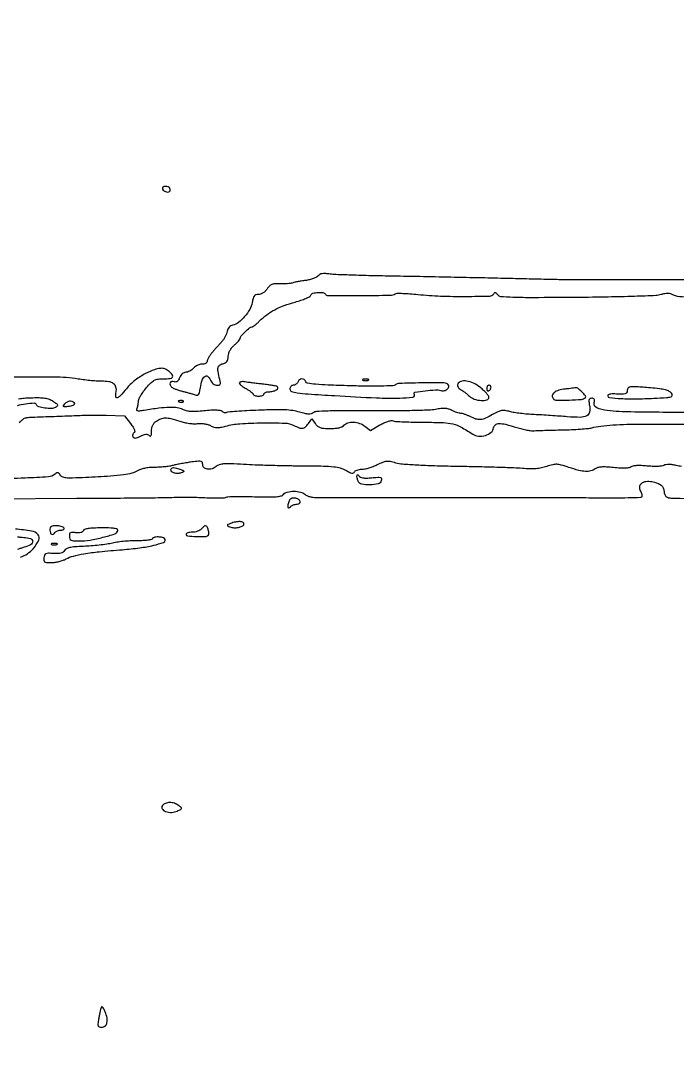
# Model space of a CAD drawing. Extents: x 0 to 5034, y 0 to 2560.
# Drawn here: x 2610.5 to 2914.1, y 0 to 478.7 of the extents above; entities that cross this region are included whole.
import ezdxf

# ---------------------------------------------------------------- set-up
doc = ezdxf.new("R2010")
doc.units = 0

msp = doc.modelspace()

# ---------------------------------------------------------------- linework, layer by layer
for points in [[(2965.823138, 296.950338, 0.000003), (2953.304453, 297.056861, 0.000012), (2939.081054, 297.177473, 0.000008), (2922.483243, 297.317563, -0.001583), (2892.696228, 297.662845, -0.021187), (2881.776398, 298.287323, -0.078409), (2876.878451, 299.569279, -0.369024), (2875.706828, 301.986912, 0.047319), (2875.857578, 302.913909, 0.146081), (2875.718389, 303.526368, 0.183498), (2875.294757, 303.879053, 0.083016), (2874.571318, 304, 0.109628), (2873.780503, 303.8245, 0.210503), (2873.360722, 303.344993, 0.10435), (2873.271483, 302.420078, 0.018423), (2873.531109, 300.685869, -0.090495), (2873.546382, 297.599234, -0.234792), (2872.259805, 295.859556, -0.120748), (2869.293482, 295.157324, -0.019074), (2863.26493, 295.434949, 0.003045), (2859.748335, 295.710051, 0.001838), (2855.577823, 295.995356, 0.001841), (2851.432363, 296.248314, 0.003228), (2848, 296.42285, -0.010241), (2844.851584, 296.627254, -0.009153), (2841.593688, 296.96605, -0.009222), (2838.678156, 297.378014, -0.02803), (2836.723193, 297.804642, 0.031128), (2834.50839, 298.273631, 0.079046), (2832.86925, 298.255057, 0.068512), (2831.181711, 297.7221, 0.019176), (2828.723193, 296.43884, -0.023398), (2825.424031, 294.752064, -0.083912), (2823.144071, 294.149434, -0.10076), (2821.02217, 294.383504, -0.04253), (2818.364307, 295.493839, 0.018799), (2817.157625, 296.066547, 0.018309), (2815.900765, 296.552483, 0.018561), (2814.766795, 296.897297, 0.062547), (2814, 297, -0.059777), (2813.245071, 297.096875, -0.019322), (2812.161871, 297.415021, -0.018957), (2810.973982, 297.865168, -0.020194), (2809.848922, 298.395536, 0.05098), (2808.314892, 299.006519, 0.054423), (2806.722432, 299.277282, 0.043583), (2804.832434, 299.225421, 0.018993), (2802.348922, 298.843659, -0.03833), (2799.238621, 298.487902, -0.003593), (2791.535486, 298.256136, -0.004593), (2782.333493, 298.130003, -0.003596), (2772.34635, 298.156691, 0.002558), (2760.489488, 298.212995, 0.00852), (2752.702409, 298.077442, 0.006948), (2747.231624, 297.812778, 0.158941), (2745.791164, 297.241645, -0.111849), (2744.846765, 296.761979, -0.074806), (2743.635645, 296.643096, -0.046506), (2741.953515, 296.887752, -0.013835), (2739.444815, 297.568689, 0.036852), (2736.298363, 298.269135, 0.024622), (2732.623677, 298.623508, 0.01696), (2727.736837, 298.68698, 0.00555), (2720.536078, 298.456258, 0.003183), (2715.124415, 298.18818, 0.00485), (2710.43028, 297.879976, 0.001889), (2706.413549, 297.561827, 0.118235), (2705.742273, 297.340716, -0.13572), (2705.332098, 297.221087, -0.06603), (2704.785909, 297.285771, -0.058133), (2704.195668, 297.511913, -0.052725), (2703.651932, 297.873907, 0.138043), (2702.715299, 298.290355, 0.027616), (2700.876133, 298.454108, 0.023566), (2698.399487, 298.420576, 0.011446), (2695.244754, 298.15637, -0.011614), (2691.629526, 297.854816, -0.03148), (2689.058086, 297.86239, -0.044007), (2687.08229, 298.16877, -0.06028), (2685.401012, 298.805857, 0.090853), (2682.920651, 299.576976, 0.035912), (2679.339069, 299.750516, 0.025525), (2674.432013, 299.384671, 0.009533), (2667.594041, 298.389498, -0.009795), (2665.359763, 298.065527, -0.110694), (2664.474915, 298.150809, -0.330113), (2664.172107, 298.578098, -0.086523), (2664.344041, 299.454174, 0.027446), (2664.595466, 300.23496, 0.01716), (2664.807312, 301.172039, 0.017212), (2664.952912, 302.112509, 0.029803), (2665, 302.901789, -0.114644), (2665.215183, 303.827934, -0.021799), (2666.051015, 305.357277, -0.022232), (2667.208183, 307.092198, -0.018818), (2668.577923, 308.820001, -0.018568), (2670.745198, 311.169495, -0.076927), (2672.294908, 312.31141, -0.089876), (2673.993339, 312.84092, -0.030746), (2676.577923, 313, 0.020337), (2679.648708, 313.124953, 0.210523), (2680.736264, 313.713905, 0.345184), (2680.731177, 314.679356, 0.041325), (2679.171259, 316.345012, 0.093444), (2677.22491, 317.536233, 0.113008), (2675.108452, 317.829759, 0.0717), (2672.366173, 317.186495, 0.019267), (2668.256973, 315.390287, 0.031482), (2665.920825, 314.072597, 0.022262), (2663.470484, 312.319495, 0.02231), (2661.194191, 310.362352, 0.032401), (2659.386511, 308.426806, -0.011902), (2656.560461, 305.140734, -0.132646), (2655.121584, 304.212427, -0.499752), (2654.441733, 304.695406, -0.05596), (2654.631558, 306.907788, 0.114684), (2654.56231, 309.142695, 0.17197), (2653.470798, 310.738315, 0.121214), (2651.257453, 311.645495, 0.044657), (2647.864591, 311.844128, -0.025047), (2646.082605, 311.878535, -0.006883), (2643.285224, 312.111687, -0.006938), (2640.118183, 312.464021, -0.007192), (2637, 312.900429, 0.038492), (2625.98637, 313.744502, 0.000678), (2566.309198, 313.636344, 0.001097)], [(2988.816654, 358.630806, 0.000095), (2932.307297, 358.720513, 0.000036), (2875.602303, 358.795675, 0.001669), (2864, 358.771487, -0.006633), (2862.203482, 358.785577, -0.000193), (2854.596875, 358.949104, -0.000388), (2845.643472, 359.151998, -0.000268), (2835.5, 359.395178, 0.000642), (2823.630358, 359.670849, 0.000371), (2809.356181, 359.973418, 0.000371), (2795.035479, 360.255699, 0.000624), (2783.010405, 360.468795, -0.001914), (2772.6019, 360.680107, -0.002632), (2763.247848, 360.9551, -0.001681), (2755.390874, 361.253928, -0.031508), (2752.93177, 361.511527, 0.027051), (2751.201045, 361.708426, 0.060994), (2749.885754, 361.62592, 0.081063), (2748.877206, 361.262047, 0.092776), (2748.089596, 360.607957, -0.104822), (2747.30102, 359.984243, -0.028625), (2745.833277, 359.358365, -0.027627), (2744.047204, 358.824212, -0.025643), (2742.168231, 358.474361, 0.00672), (2740.271009, 358.194896, 0.007263), (2738.430668, 357.870993, 0.0069), (2736.861584, 357.548766, 0.034461), (2736, 357.296119, -0.059167), (2735.158539, 357.093817, -0.013872), (2733.712671, 356.963334, -0.014105), (2732.030139, 356.906019, -0.013442), (2730.319732, 356.942009, 0.023978), (2728.034634, 356.941949, 0.084241), (2726.602935, 356.627716, 0.104079), (2725.521062, 355.900905, 0.047985), (2724.454722, 354.571241, -0.050623), (2723.615061, 353.53545, -0.053817), (2722.600131, 352.713192, -0.058089), (2721.516265, 352.179792, -0.085528), (2720.472888, 352, 0.077035), (2719.278498, 351.814883, 0.151511), (2718.497371, 351.270952, 0.100684), (2717.967523, 350.204485, 0.023265), (2717.53962, 348.234509, -0.08827), (2716.414254, 345.087742, -0.049156), (2714.048674, 341.758499, -0.049647), (2711.172955, 339.049339, -0.117803), (2708.507705, 337.853204, 0.095732), (2707.676088, 337.522776, 0.072253), (2706.931012, 336.878019, 0.066921), (2706.352177, 335.993671, 0.061703), (2706.007705, 334.963385, -0.043642), (2705.679015, 333.848259, -0.025), (2705.101695, 332.56876, -0.02482), (2704.387255, 331.330966, -0.037495), (2703.636364, 330.339232, -0.000609), (2702.758081, 329.346361, -0.000303), (2701.642668, 328.090044, -0.0003), (2700.485273, 326.789607, -0.000442), (2699.466335, 325.648153, 0.023298), (2698.556239, 324.529702, 0.021536), (2697.728476, 323.302448, 0.022093), (2697.087348, 322.145841, 0.064343), (2696.788984, 321.284517, -0.091681), (2696.490981, 320.555004, -0.108361), (2695.964388, 320.029612, -0.100078), (2695.230252, 319.745809, -0.068286), (2694.333387, 319.716173, 0.084339), (2693.405268, 319.655805, 0.048044), (2692.338424, 319.291282, 0.046233), (2691.304373, 318.702431, 0.056353), (2690.469387, 317.966173, -0.046107), (2689.650483, 317.213796, -0.039202), (2688.66347, 316.577563, -0.04098), (2687.664832, 316.140797, -0.082783), (2686.820262, 316, 0.110667), (2686.017493, 315.820117, 0.070585), (2685.214847, 315.29217, 0.063577), (2684.513057, 314.493731, 0.057754), (2684.007262, 313.5191, -0.044513), (2683.518073, 312.512289, -0.086842), (2682.934981, 311.84005, -0.119509), (2682.294605, 311.534531, -0.14441), (2681.633163, 311.587274, 0.132045), (2680.439128, 311.711707, 0.231227), (2679.643866, 311.152087, 0.223135), (2679.580267, 310.160517, 0.126429), (2680.30038, 309.16567, 0.065487), (2681.046719, 308.695736, 0.016718), (2682.366656, 308.141223, 0.016745), (2683.929335, 307.604572, 0.016271), (2685.539369, 307.168028, -0.006431), (2687.182062, 306.757148, -0.006104), (2688.842622, 306.297277, -0.006072), (2690.301175, 305.85484, -0.02134), (2691.222747, 305.519134, 0.116593), (2692.120235, 305.374416, 0.224678), (2692.740326, 305.724764, 0.099083), (2693.185212, 306.729131, 0.015224), (2693.597536, 308.884591, -0.03584), (2694.408679, 312.345564, -0.146701), (2695.601373, 314.114666, -0.345951), (2696.900673, 314.140863, -0.124971), (2698.13559, 312.601758, 0.053098), (2698.745651, 311.569144, 0.059917), (2699.538445, 310.734034, 0.066768), (2700.416159, 310.18576, 0.106656), (2701.277092, 310, 0.061986), (2702.265443, 310.123001, 0.225251), (2702.740456, 310.515632, 0.146829), (2702.850759, 311.268994, 0.023341), (2702.561528, 312.75, -0.014394), (2701.792682, 316.343933, -0.092084), (2701.795805, 318.198156, -0.187911), (2702.470318, 319.281648, -0.1013), (2703.913721, 319.962182, 0.061062), (2705.068089, 320.397523, 0.11333), (2705.824483, 321.045434, 0.10345), (2706.264235, 322.002692, 0.04521), (2706.451973, 323.394204, -0.065704), (2706.687341, 324.72566, -0.048785), (2707.274693, 326.100745, -0.046057), (2708.161737, 327.416377, -0.043818), (2709.288252, 328.571521, 0.017149), (2710.326702, 329.528631, 0.022454), (2711.203424, 330.475518, 0.020837), (2711.849769, 331.307681, 0.155922), (2712, 331.77772, -0.184732), (2712.398207, 332.818736, -0.018167), (2714.294701, 334.786248, -0.01853), (2716.329207, 336.608387, -0.17509), (2717.413241, 337, 0.151307), (2717.859283, 337.138141, 0.014945), (2718.776681, 337.807813, 0.017785), (2719.840635, 338.69674, 0.013195), (2720.953324, 339.75, -0.036637), (2724.277217, 342.61342, -0.037232), (2727.966302, 344.944015, -0.033904), (2732.264985, 346.870033, -0.022277), (2737.433287, 348.519315, 0.015212), (2740.061136, 349.317181, 0.02106), (2742.359616, 350.201572, 0.018258), (2744.160005, 351.062255, 0.182471), (2744.705568, 351.675105, -0.235136), (2745.669757, 352.559938, -0.05178), (2747.947271, 352.96769, -0.051744), (2750.269974, 352.898669, -0.224701), (2751.395568, 352.168974, 0.259965), (2752.624101, 351.484117, 0.001308), (2767.19933, 351.523969, 0.002088), (2781.402128, 351.65928, 0.135793), (2783.744454, 352.342064, -0.13948), (2784.536598, 352.566765, -0.00706), (2787.24534, 352.526427, -0.010851), (2790.500957, 352.361184, -0.007611), (2794.157906, 352.039877, 0.015904), (2804.668357, 351.291819, 0.0118), (2816.310808, 351.109626, 0.004726), (2827.421904, 351.303025, 0.246925), (2829.233494, 352.318784, -0.071642), (2829.648074, 352.792762, -0.226527), (2830.044665, 352.899782, -0.167784), (2830.464431, 352.662533, -0.037951), (2830.966029, 352, 0.233715), (2832.412066, 351.134284, 0.011812), (2838.05699, 350.81422, 0.009064), (2847.548596, 350.672899, 0.00119), (2867.716029, 350.786224, 0.002372), (2882.208126, 350.970896, 0.004035), (2894.323062, 351.28057, 0.002246), (2904.236609, 351.658642, 0.066932), (2906.701031, 352.097615, -0.030908), (2908.334998, 352.511606, -0.057126), (2909.699394, 352.610314, -0.064014), (2910.942717, 352.397196, -0.050628), (2912.201031, 351.866993, 0.096444), (2914.065039, 351.274706, 0.010123), (2918.64321, 350.837906, 0.010111)], [(2597.999432, 257.5), (2636.249716, 257.698443, 0.000537), (2651.409884, 257.793371, 0.000694), (2665.320229, 257.914727, 0.000523), (2676.980574, 258.044838, 0.006201), (2681.5, 258.156066, -0.007895), (2684.754659, 258.225137, -0.004172), (2688.79375, 258.213364, -0.00415), (2692.927686, 258.132497, -0.0064), (2696.5, 257.98717, 0.008152), (2699.640178, 257.870443, 0.011323), (2702.455189, 257.875494, 0.007974), (2704.788009, 257.969762, 0.126175), (2705.53894, 258.208122, -0.131452), (2706.344464, 258.454636, -0.00408), (2709.831738, 258.550263, -0.00773), (2713.975898, 258.565997, -0.005246), (2718.693784, 258.461456, 0.004746), (2725.070742, 258.313775, 0.023466), (2728.660006, 258.433201, 0.041928), (2730.862108, 258.797598, 0.158886), (2732.027289, 259.532881, -0.164766), (2733.780846, 260.611556, -0.055939), (2736.795328, 260.953999, -0.055628), (2739.891738, 260.612674, -0.129373), (2741.948833, 259.546305, 0.079655), (2742.809345, 258.98671, 0.033981), (2744.103318, 258.514843, 0.032532), (2745.580269, 258.18968, 0.036757), (2747.027574, 258.076302, 0.001258), (2749.635415, 258.070616, 0.000018), (2765.1956, 258.076396, 0.00005), (2783.245458, 258.085554, 0.000033), (2804, 258.099522, -0.000315), (2825.935464, 258.1019, -0.000327), (2847.604298, 258.076417, -0.000315), (2866.357804, 258.030296, -0.001419), (2877.312503, 257.965361, 0.003094), (2884.954165, 257.945652, 0.004912), (2891.495915, 258.033526, 0.001349), (2897.170441, 258.180841, 0.191476), (2897.774648, 258.441315, 0.190927), (2897.940463, 258.824831, 0.05986), (2897.883924, 259.459817, 0.049985), (2897.642117, 260.219206, 0.03754), (2897.234388, 260.996293, -0.159038), (2896.747318, 262.962668, -0.198963), (2897.583665, 264.627983, -0.147024), (2899.641653, 265.548566, -0.084979), (2902.373712, 265.436811, -0.033981), (2904.947092, 264.701371, -0.082273), (2906.666941, 263.738277, -0.113969), (2907.649452, 262.496045, -0.111008), (2908, 260.936572, 0.056463), (2908.084738, 260.188587, 0.04987), (2908.335567, 259.444838, 0.052727), (2908.704811, 258.815053, 0.095685), (2909.142356, 258.412019, 0.133281), (2911.155545, 257.814384, 0.001027), (2928.316365, 257.445063, 0.003341)], [(2609.460356, 303.718421, -0.017109), (2612.170711, 304.054329, -0.013481), (2615.122601, 304.237973, -0.011573), (2619.022755, 304.284884, -0.035988), (2621.641177, 304.066892, -0.051447), (2623.635358, 303.541073, -0.054537), (2625.438718, 302.625984, -0.011565), (2627.086636, 301.494531, -0.142739), (2627.550004, 300.900477, -0.315644), (2627.42914, 300.390315, -0.054172), (2626.57165, 299.780159, -0.123644), (2624.670319, 299.265873, -0.03766), (2621.670157, 299.437544, -0.034458), (2618.828925, 300.017428, -0.24204), (2617.82278, 300.945705, 0.330306), (2616.701082, 301.683922, 0.023116), (2612.721876, 301.275808, 0.023097), (2608.805215, 300.503805, 0.34532)], [(2610.015762, 292.631145, -0.081072), (2610.635494, 293.492637, -0.059339), (2611.9954, 294.563091, -0.10315), (2613.342891, 295.043916, -0.025118), (2615.699821, 295.249363, -0.000689), (2626, 295.613557, 0.000648), (2630.897804, 295.786335, 0.000911), (2635.26875, 295.954174, 0.000532), (2638.954739, 296.106365, 0.012418), (2640, 296.176677, -0.022585), (2640.976345, 296.222441, -0.001809), (2643.55625, 296.217435, -0.002443), (2646.635104, 296.185278, -0.001872), (2650, 296.12109), (2658.5, 295.927112), (2661.265757, 292.282312, -0.017981), (2662.450977, 290.597903, -0.05517), (2663.078174, 289.353888, -0.102635), (2663.212399, 288.478794, -0.246006), (2662.887642, 287.930559, 0.095842), (2662.503244, 287.576259, 0.097136), (2662.280961, 287.105759, 0.09866), (2662.254753, 286.592377, 0.102329), (2662.428635, 286.11547, 0.158794), (2662.913983, 285.704785, 0.121556), (2663.606053, 285.603455, 0.071753), (2664.57284, 285.839841, 0.023552), (2665.907995, 286.452422, -0.024719), (2667.322065, 287.097219, -0.075992), (2668.344332, 287.333021, -0.113451), (2669.147685, 287.210844, -0.10249), (2669.851244, 286.748756, 0.107536), (2670.388143, 286.403749, 0.366488), (2670.75, 286.534065, 0.116132), (2670.954056, 287.214593, 0.015024), (2671, 288.743296, -0.046579), (2671.138184, 290.223412, -0.06397), (2671.550577, 291.493549, -0.067879), (2672.246164, 292.561609, -0.061821), (2673.222506, 293.443296, -0.064149), (2675.315014, 294.540377, -0.090258), (2677.385674, 294.905933, -0.061546), (2680.001538, 294.568663, -0.01624), (2684.058715, 293.386004, 0.024614), (2686.186542, 292.804211, 0.020382), (2688.499396, 292.390696, 0.02086), (2690.654235, 292.186569, 0.050763), (2692.246613, 292.264186, -0.044966), (2693.702879, 292.352066, -0.03053), (2695.358138, 292.201622, -0.030718), (2696.963736, 291.8542, -0.049422), (2698.266358, 291.344043, 0.042028), (2699.867347, 290.689629, 0.066975), (2701.322692, 290.439396, 0.05545), (2702.978761, 290.562605, 0.020408), (2705.266358, 291.088249, -0.049897), (2711.847617, 292.197365, -0.01394), (2722.294207, 292.608832, -0.010531), (2732.692082, 292.509293, -0.113022), (2736.744151, 291.449892, 0.028572), (2739.223554, 290.331687, 0.121627), (2740.824339, 290.131369, 0.153294), (2742.128985, 290.716799, 0.05442), (2743.517861, 292.25), (2745.149131, 294.5), (2746.696537, 292.25, 0.068422), (2747.739942, 291.105167, 0.094195), (2748.953667, 290.430637, 0.063332), (2750.678343, 290.093728, 0.016607), (2753.499527, 290, 0.019523), (2755.860609, 290.092227, 0.037192), (2757.737544, 290.38057, 0.047613), (2759.137268, 290.847434, 0.115758), (2760, 291.5, -0.153256), (2761.76317, 292.63993, -0.079947), (2764.389577, 292.930611, -0.072531), (2767.250548, 292.368114, -0.082077), (2769.700262, 291.021134), (2772.215983, 289.042267), (2776.620332, 291.623387, -0.022971), (2778.499709, 292.611763, -0.032431), (2780.260714, 293.301654, -0.036363), (2781.746306, 293.658674, -0.13317), (2782.700739, 293.561343, 0.076198), (2783.876355, 293.305474, 0.004145), (2787.671815, 293.100655, 0.006374), (2792.208954, 292.95145, 0.004605), (2797.269935, 292.896209, -0.008363), (2805.976158, 292.735738, -0.051879), (2810.39648, 292.118133, -0.066138), (2814.128836, 290.650835, -0.018349), (2819.525782, 287.39115, 0.127774), (2822.222654, 286.479833, 0.091452), (2825.401492, 286.83317, 0.099494), (2828.027809, 288.238851, 0.187054), (2829.187927, 290.307066, -0.195978), (2830.019255, 291.7311, -0.162024), (2831.691485, 292.311509, -0.066145), (2834.694242, 291.951641, -0.012593), (2840, 290.445688, 0.014633), (2842.28908, 289.806048, 0.014497), (2844.61875, 289.299199, 0.014506), (2846.679823, 288.974568, 0.053086), (2848, 288.946654, -0.011708), (2849.527925, 289.040765, -0.00146), (2852.85, 289.157689, -0.00172), (2856.796497, 289.271462, -0.001424), (2861, 289.36619, 0.006036), (2865.24738, 289.501109, 0.006789), (2869.32669, 289.735536, 0.006274), (2872.789069, 290.025425, 0.036103), (2874.601499, 290.333283, -0.029595), (2878.720496, 291.088157, -0.012153), (2884.375698, 291.642879, -0.011392), (2890.823889, 291.970013, -0.010304), (2897.5, 292.018733, 0.000915), (2900.782814, 291.98104, 0.000944), (2904.03125, 291.955817, 0.000911), (2906.845935, 291.944403, 0.004046), (2908.5, 291.954092, -0.002244), (2910.552767, 291.973515, -0.000114), (2917.223247, 292.005175, -0.000182), (2925.152316, 292.038106, -0.000132)], [(2916.056855, 272.471039, -0.041312), (2913.565314, 272.882965, 0.024515), (2911.809255, 273.234194, 0.034445), (2910.216678, 273.361107, 0.03986), (2908.874575, 273.268331, 0.085885), (2907.894281, 272.943421, -0.095213), (2906.856547, 272.620657, -0.01843), (2904.888581, 272.473113, -0.018995), (2902.54682, 272.473137, -0.016538), (2900.100383, 272.647297, 0.015069), (2897.522643, 272.838414, 0.024966), (2895.342075, 272.825218, 0.027592), (2893.650394, 272.636424, 0.131013), (2892.771416, 272.23665, -0.135225), (2891.84906, 271.826329, -0.027221), (2890.044129, 271.653752, -0.0238), (2887.650747, 271.66978, -0.01246), (2884.680108, 271.905569, 0.011557), (2881.385663, 272.173048, 0.031067), (2879.035705, 272.163144, 0.044535), (2877.341132, 271.897769, 0.101771), (2876.180108, 271.34094, -0.099619), (2874.184267, 270.373249, -0.076602), (2871.769197, 270.131011, -0.050943), (2868.575276, 270.629206, -0.017102), (2864.048179, 271.98377, 0.011639), (2860.461915, 273.099652, 0.058743), (2858.39508, 273.435385, 0.072798), (2856.514788, 273.243577, 0.023539), (2853.829725, 272.430411, -0.033537), (2851.423045, 271.753734, -0.031133), (2848.886887, 271.383923, -0.026812), (2845.996761, 271.300265, -0.015201), (2842.5, 271.49303, 0.011664), (2838.43124, 271.746203, 0.001975), (2830.653125, 272.017515, 0.002157), (2821.510365, 272.260796, 0.001918), (2812, 272.43631, -0.003763), (2801.842973, 272.661265, -0.006818), (2793.538034, 273.021153, -0.006746), (2787.098702, 273.475454, -0.046816), (2783.990581, 274.03298, 0.020555), (2781.298703, 274.663125, 0.072794), (2779.530789, 274.740104, 0.07241), (2777.810101, 274.307358, 0.0202), (2775.280419, 273.143059, -0.024651), (2773.455268, 272.322625, -0.02056), (2771.445171, 271.629524, -0.021051), (2769.550372, 271.148056, -0.05173), (2768.123171, 271, 0.039499), (2766.957876, 270.9078, 0.048256), (2765.900156, 270.632813, 0.055655), (2765.091403, 270.230116, 0.162748), (2764.707148, 269.75, -0.204528), (2764.283223, 269.300181, -0.152349), (2763.597493, 269.225027, -0.06901), (2762.525716, 269.59335, -0.016575), (2760.873814, 270.5, 0.064138), (2758.359229, 271.583987, 0.043449), (2755.292705, 272.180308, 0.021485), (2750.505958, 272.478696, 0.003325), (2741, 272.598875, -0.00301), (2733.883297, 272.684374, -0.002336), (2726.139066, 272.860255, -0.002362), (2718.916891, 273.092196, -0.005704), (2713.579798, 273.349832, 0.005165), (2707.598123, 273.645046, 0.028059), (2704.353473, 273.589491, 0.054645), (2702.319351, 273.214285, 0.111452), (2700.912263, 272.420599, -0.110298), (2699.010316, 271.34206, -0.110584), (2696.832097, 271.176474, -0.147466), (2695.207696, 271.935708, -0.235141), (2694.652289, 273.330883, 0.12332), (2694.498214, 274.271439, 0.237469), (2693.927001, 274.749373, 0.081187), (2692.657124, 274.836371, 0.008302), (2689.652289, 274.503823, 0.007581), (2687.423561, 274.185226, 0.005723), (2684.98536, 273.770217, 0.005788), (2682.703026, 273.327449, 0.013319), (2681, 272.929001, -0.026511), (2679.287747, 272.575744, -0.01143), (2676.975602, 272.279133, -0.011273), (2674.49458, 272.074779, -0.014646), (2672.214817, 272.005577, 0.023932), (2669.903389, 271.892433, 0.027175), (2667.710694, 271.558567, 0.029607), (2665.825593, 271.047721, 0.064139), (2664.477471, 270.393281, -0.082747), (2661.95095, 269.280362, -0.030428), (2658.110118, 268.545807, -0.016428), (2651.968566, 267.958884, -0.003024), (2640.604448, 267.317568, -0.00441), (2634.413584, 267.060472, -0.031826), (2631.431851, 267.152777, -0.075133), (2629.746774, 267.5733, -0.168068), (2628.773726, 268.439845, 0.043024), (2628.227698, 269.244515, 0.178632), (2627.731146, 269.538842, 0.177848), (2627.161014, 269.44069, 0.042581), (2626.35909, 268.883055, -0.156471), (2623.277089, 267.643839, -0.008203), (2612.513456, 267.046177, -0.010452), (2598.01499, 266.782843, -0.004271)], [(2610.403117, 230.473658, 0.061051), (2613.619341, 232.077002, 0.068837), (2616.209359, 234.357205, 0.062201), (2618.862877, 238.344181, 0.307194), (2618.523138, 240.881555, 0.171105), (2615.512819, 242.536592, 0.022123), (2608.106805, 243.42596, -0.005121)], [(2608.9698, 239.947293, 0.015066), (2610.510707, 239.734046, 0.017671), (2611.981785, 239.627873, -0.068161), (2614.978429, 239.104769, -0.31898), (2615.971884, 237.782387, -0.280018), (2615.086737, 236.233921, -0.060678), (2612.104874, 235.02824, 0.017323), (2610.521467, 234.542465, 0.021541), (2609.088831, 233.977894, 0.020446)]]:
    msp.add_lwpolyline(points, format="xyb")
for points in [[(2676, 401.106989, 0.218838), (2676.351599, 400.34213, 0.079209), (2677.394883, 399.701133, 0.079214), (2678.585694, 399.41633, 0.218914), (2679.375048, 399.708381, 0.112362), (2679.552986, 399.991182, 0.077846), (2679.621794, 400.36413, 0.072274), (2679.574254, 400.767811, 0.073142), (2679.413797, 401.13948, 0.166742), (2678.649023, 401.766543, 0.091719), (2677.443632, 401.977688, 0.10994), (2676.394307, 401.733635, 0.288442)], [(2711.622453, 311.198133, 0.312517), (2711.64491, 310.768535, 0.044253), (2712.279402, 310.082625, 0.037525), (2713.27922, 309.30529, 0.022964), (2714.561168, 308.536992, -0.017712), (2715.878403, 307.76623, -0.024951), (2716.989843, 306.981571, -0.023005), (2717.815115, 306.271328, -0.2064), (2718, 305.842529, 0.253276), (2718.175197, 305.518855, 0.06346), (2718.734375, 305.247493, 0.049332), (2719.542309, 305.061323, 0.031983), (2720.5, 305, 0.038131), (2721.457356, 305.073116, 0.057076), (2722.265625, 305.29375, 0.074992), (2722.817169, 305.617064, 0.226478), (2723, 306, -0.208855), (2723.167516, 306.383543, -0.081007), (2723.660937, 306.710748, -0.061885), (2724.38862, 306.93607, -0.042491), (2725.25, 307.015313, 0.054741), (2727.177783, 307.240293, 0.076071), (2728.791398, 307.879935, 0.164486), (2729.467089, 308.657373, 0.366917), (2729.242132, 309.350354, 0.08768), (2728.578097, 309.614549, 0.008041), (2726.827258, 309.94704, 0.010194), (2724.710271, 310.269591, 0.007815), (2722.385369, 310.538574, -0.003339), (2719.971642, 310.795961, -0.003442), (2717.585892, 311.083136, -0.003327), (2715.521774, 311.359992, -0.014651), (2714.311285, 311.56689, 0.037331), (2713.436777, 311.675851, 0.04644), (2712.618596, 311.640254, 0.053451), (2711.966771, 311.478602, 0.168397)], [(2738.638374, 311.5, -0.081035), (2738.303843, 310.926585, -0.065663), (2737.782009, 310.440625, -0.06652), (2737.159833, 310.112085, -0.088478), (2736.531385, 310, 0.116302), (2735.947258, 309.862267, 0.100502), (2735.449844, 309.473458, 0.093123), (2735.115951, 308.89205, 0.084094), (2735, 308.207515, 0.315693), (2735.739859, 307.152497, 0.050892), (2738.314377, 306.506249, 0.019453), (2743.414212, 305.967051, 0.00191), (2755.75, 305.193632, 0.003303), (2775.021087, 304.186971, 0.01682), (2785.757115, 304.058699, 0.029094), (2791.825242, 304.544336, 0.541876), (2792.505577, 305.990976, -0.53103), (2792.842181, 306.739193, -0.011558), (2797.523219, 307.439992, -0.017234), (2802.269211, 307.873197, -0.091225), (2804.848489, 307.548088, 0.145092), (2806.448851, 307.517422, 0.124399), (2807.918771, 308.352303, 0.187955), (2808.468852, 309.535594, 0.276974), (2807.956901, 310.526636, 0.139365), (2805.643283, 311.183491, 0.004308), (2795.65324, 311.094262, 0.003835), (2785.577801, 310.840146, 0.164274), (2783.600517, 310.099219, -0.165441), (2782.64832, 309.744879, -0.002907), (2777.08261, 309.619492, -0.006864), (2770.461755, 309.599744, -0.004213), (2762.661644, 309.749299, -0.00289), (2752.642639, 310.083827, -0.013468), (2746.875412, 310.46554, -0.015349), (2743.203986, 310.922099, -0.268693), (2742.304655, 311.648464, 0.142505), (2741.568212, 312.618192, 0.17131), (2740.479739, 312.953531, 0.163563), (2739.38377, 312.53508, 0.12957)], [(2768.75, 312.337719, 0.057986), (2769.320008, 312.181385, 0.037979), (2770, 312.12966, 0.037979), (2770.679992, 312.181385, 0.057986), (2771.25, 312.337719, 0.174857), (2771.459382, 312.525001, 0.447206), (2771.398438, 312.693942, 0.078554), (2770.89144, 312.810911, 0.017491), (2770, 312.842105, 0.017491), (2769.10856, 312.810911, 0.078554), (2768.601562, 312.693942, 0.447206), (2768.540618, 312.525001, 0.174857)], [(2812.644227, 310.515254, 0.124075), (2812.563121, 309.839886, 0.098028), (2812.797351, 309.139651, 0.082383), (2813.331009, 308.483257, 0.05816), (2814.112932, 307.93956, -0.026106), (2815.031962, 307.384164, -0.013662), (2816.117856, 306.603813, -0.013552), (2817.190457, 305.740795, -0.020191), (2818.075694, 304.924306, 0.117886), (2820.280202, 303.570556, 0.064871), (2823.407376, 302.980609, 0.077331), (2826.090549, 303.24293, 0.342242), (2827, 304.415971, 0.153601), (2826.769443, 305.14877, 0.025925), (2825.856166, 306.321934, 0.026249), (2824.597026, 307.631412, 0.020666), (2823.106096, 308.915971, 0.055235), (2819.912117, 310.916189, 0.074498), (2816.65961, 311.923789, 0.103137), (2814.055925, 311.783434, 0.240742)], [(2826, 308.440983, 0.066118), (2826.073267, 307.889346, 0.138808), (2826.29375, 307.521475, 0.191142), (2826.620352, 307.392057, 0.139169), (2827, 307.5, 0.06081), (2827.382515, 307.806203, 0.051032), (2827.70625, 308.2129, 0.053229), (2827.926698, 308.653442, 0.089642), (2828, 309.059017, 0.105429), (2827.923444, 309.418051, 0.099231), (2827.70625, 309.723586, 0.096318), (2827.381732, 309.928382, 0.092995), (2827, 310, 0.153634), (2826.618621, 309.879982, 0.097988), (2826.29375, 309.542039, 0.080552), (2826.074545, 309.037096, 0.062283)], [(2862.327884, 308.271601, 0.048918), (2859.30475, 307.695371, 0.09703), (2857.148385, 306.573949, 0.183301), (2856.332874, 305.198557, 0.244193), (2856.763876, 303.836124, 0.195184), (2858.44495, 303.125623, 0.0112), (2864.165782, 303.171648, 0.011689), (2869.861583, 303.478501, 0.178923), (2871.621939, 304.288606, 0.381319), (2871.668739, 305.111662, 0.028083), (2870.036455, 306.943148, 0.028589), (2868.166033, 308.61544, 0.243939), (2867.09699, 308.825293, -0.039885), (2866.689483, 308.740577, -0.002415), (2865.449807, 308.590579, -0.003597), (2863.969479, 308.429499, -0.002651)], [(2892.097518, 309.199173, 0.104442), (2891.67796, 308.953414, 0.070339), (2891.322396, 308.524653, 0.066399), (2891.082112, 307.985566, 0.071795), (2891, 307.416667, -0.151884), (2890.721355, 306.520536, -0.182552), (2890.000762, 306.020389, -0.066765), (2888.506479, 305.851905, -0.00841), (2885.25, 305.975301, 0.028735), (2884.004633, 305.971864, 0.046033), (2882.954688, 305.810802, 0.059218), (2882.223008, 305.533295, 0.279448), (2882, 305.165439, 0.384892), (2882.797589, 304.282811, 0.011623), (2888.151173, 303.864958, 0.017116), (2894.996389, 303.725153, 0.009631), (2903.304801, 304, 0.003324), (2909.228001, 304.349741, 0.051335), (2911.237777, 304.691021, 0.299947), (2911.785414, 305.318962, 0.194379), (2911.538951, 306.285836, 0.121764), (2910.460522, 307.184823, 0.050134), (2908.662551, 307.845993, 0.031733), (2905.931936, 308.367617, 0.009464), (2901.711072, 308.818342, 0.004997), (2898.368874, 309.077753, 0.006969), (2895.374226, 309.238212, 0.004462), (2892.865123, 309.315187, 0.086085)], [(2635.302821, 301.5, -0.26398), (2635.167089, 301.09247, -0.070254), (2634.577564, 300.695329, -0.052211), (2633.670236, 300.365953, -0.032647), (2632.556971, 300.164951, -0.009515), (2630.823718, 300.000971, -0.191645), (2630.327791, 300.156228, -0.386834), (2630.27158, 300.526925, -0.026256), (2630.96501, 301.45784, -0.100246), (2632.147854, 302.410937, -0.117716), (2633.541906, 302.758107, -0.151883), (2634.697995, 302.410919, -0.198266)], [(2683.8125, 302.316886, 0.051402), (2684.359369, 302.160852, 0.05415), (2684.916927, 302.123424, 0.060344), (2685.402231, 302.202593, 0.126455), (2685.729167, 302.395833, 0.296942), (2685.77538, 302.614691, 0.208169), (2685.592839, 302.799335, 0.077125), (2685.112848, 302.910055, 0.028489), (2684.416667, 302.921053, 0.018894), (2683.670344, 302.862007, 0.168741), (2683.37858, 302.720685, 0.470617), (2683.395823, 302.538436, 0.054073)], [(2684.5, 271.03705, -0.010356), (2685.701205, 270.513788, -0.249487), (2685.915919, 270.231501, -0.332057), (2685.772015, 269.95504, -0.015532), (2684.75, 269.500347, -0.086689), (2683.192273, 269.160835, -0.085569), (2681.604195, 269.366956, -0.105492), (2680.427274, 270.025277, -0.215911), (2680, 270.968615, -0.246919), (2680.341364, 271.617716, -0.147885), (2681.191898, 271.889085, -0.074315), (2682.598732, 271.700651, -0.027159)], [(2772.758538, 267.202777, -0.008154), (2775.67435, 267.43503, -0.089702), (2776.834713, 267.300117, -0.279905), (2777.282222, 266.800345, -0.110501), (2777.247959, 265.840196, -0.272682), (2775.783006, 264.383424, -0.056535), (2772.035579, 263.865915, -0.056171), (2768.239169, 264.200651, -0.256466), (2766.606989, 265.581787, -0.030785), (2766.097063, 267.202322, -0.090793), (2766.024737, 268.36333, -0.495619), (2766.368632, 268.565586, -0.155648), (2766.90926, 268.11258, 0.142876), (2767.603074, 267.50107, 0.071193), (2768.73302, 267.155925, 0.04618), (2770.388223, 267.053155, 0.016378)], [(2734.627278, 256.471085, 0.025335), (2734.040379, 254.674512, 0.119642), (2734.011397, 253.598778, 0.439448), (2734.442855, 253.345116, 0.122812), (2735.2, 253.8, -0.064546), (2735.796669, 254.259727, -0.039125), (2736.600729, 254.6475, -0.03861), (2737.474275, 254.911958, -0.05425), (2738.283333, 255, 0.160728), (2739.447666, 255.384207, 0.328918), (2739.714969, 256.255125, 0.181132), (2738.87521, 257.259995, 0.092566), (2737.29895, 257.802872, 0.072997), (2736.446129, 257.804016, 0.079678), (2735.656139, 257.556685, 0.085103), (2735.024349, 257.093874, 0.10093)], [(2624, 243, 0.086441), (2624.22017, 241.735988, 0.21455), (2624.858081, 241.074954, 0.248207), (2625.696237, 241.164196, 0.106542), (2626.5, 242, -0.113876), (2626.879804, 242.383658, -0.049743), (2627.523987, 242.70625, -0.045713), (2628.307139, 242.925948, -0.045566), (2629.118034, 243, 0.049451), (2629.840809, 243.071659, 0.1076), (2630.348987, 243.29375, 0.183858), (2630.564242, 243.621765, 0.195087), (2630.5, 244, 0.146547), (2630.065839, 244.385578, 0.040338), (2629.1996, 244.70625, 0.037109), (2628.112115, 244.926388, 0.031397), (2626.940983, 245, 0.031983), (2625.477941, 244.90632, 0.117871), (2624.617623, 244.579989, 0.164533), (2624.15741, 243.971387, 0.080498)], [(2694, 243.5, -0.089397), (2693.316571, 242.924645, -0.043142), (2692.275515, 242.440625, -0.040938), (2691.070579, 242.110857, -0.046361), (2689.877555, 242, 0.033004), (2688.775293, 241.927162, 0.050666), (2687.845282, 241.70625, 0.065557), (2687.203421, 241.383922, 0.248558), (2687, 241, 0.38702), (2687.636075, 240.301327, 0.01263), (2691.740762, 240.01984, 0.015278), (2695.835714, 239.968006, 0.194265), (2697.224571, 240.557905, 0.220165), (2697.544093, 241.427879, 0.04662), (2697.256057, 243.06073, 0.046713), (2696.683388, 244.576937, 0.286554), (2696.005813, 245, 0.128116), (2695.630905, 244.902334, 0.033118), (2695.102725, 244.559375, 0.031475), (2694.532477, 244.07413, 0.027533)], [(2707.5, 246.03705, 0.011745), (2706.344721, 245.529973, 0.23493), (2706.111787, 245.237291, 0.340595), (2706.247748, 244.952801, 0.019997), (2707.177274, 244.528254, 0.080991), (2709.057742, 244.094255, 0.06229), (2711.164092, 244.219155, 0.068239), (2712.932119, 244.804893, 0.201792), (2713.755005, 245.75, 0.375167), (2713.418981, 246.545457, 0.102207), (2711.984011, 246.9112, 0.062182), (2709.802009, 246.739902, 0.046926)], [(2671.521828, 239.035319, -0.200249), (2670.931276, 238.611975, -0.022266), (2669.265581, 238.305153, -0.023874), (2667.133518, 238.112972, -0.015852), (2664.677392, 238.087293, 0.017625), (2661.912271, 238.048579, 0.01119), (2658.698984, 237.818029, 0.011239), (2655.551023, 237.449681, 0.020365), (2653, 236.986308, -0.018606), (2650.335352, 236.492611, -0.008273), (2646.791893, 236.031346, -0.008175), (2643.020466, 235.666079, -0.010944), (2639.589423, 235.465781, 0.009144), (2635.586766, 235.246568, 0.035971), (2633.143514, 234.890015, 0.062706), (2631.613147, 234.345099, 0.149415), (2630.75053, 233.518706, -0.109786), (2630.075224, 232.762434, -0.091004), (2629.097292, 232.30002, -0.061368), (2627.689576, 232.105085, -0.021985), (2625.661108, 232.163813, 0.01544), (2623.296067, 232.263274, 0.104848), (2622.155491, 232.034702, 0.186012), (2621.528706, 231.421391, 0.071712), (2621.180449, 230.233864, 0.062368), (2621.159103, 229.014928, 0.228064), (2621.555695, 228.376014, 0.12722), (2622.496883, 228.070643, 0.015569), (2624.680449, 228.006161, 0.035518), (2626.361851, 228.128477, 0.023664), (2628.259257, 228.495243, 0.023855), (2630.075384, 229.029226, 0.04233), (2631.5, 229.662472, -0.061363), (2634.852777, 231.002819, -0.023715), (2639.757261, 232.049798, -0.015957), (2646.810448, 232.978972, -0.004909), (2657.5, 233.935608, 0.012956), (2665.594261, 234.791482, 0.025091), (2671.993303, 235.965362, 0.024903), (2676.562233, 237.286088, 0.387393), (2677.281089, 238.60063, 0.262674), (2676.521318, 239.412106, 0.057367), (2674.56965, 239.787334, 0.056653), (2672.543291, 239.710595, 0.219996)], [(2639.430248, 242.678824, -0.152321), (2639.016246, 242.154892, -0.087606), (2638.276656, 241.820178, -0.064457), (2637.243693, 241.694067, -0.034633), (2635.961632, 241.792323, 0.02428), (2634.362386, 241.948226, 0.142024), (2633.548907, 241.754722, 0.206896), (2633.130611, 241.20112, 0.05983), (2633, 240.113499, 0.090413), (2633.203881, 238.995218, 0.196162), (2633.787555, 238.366267, 0.09578), (2634.982394, 238.068372, 0.013341), (2637.544484, 238, 0.0402), (2642.554141, 238.40343, 0.022917), (2648.502884, 239.649865, 0.015762), (2653.971253, 241.245369, 0.225978), (2655.401842, 242.604801, 0.329895), (2655.212652, 243.286013, 0.120026), (2654.243433, 243.723131, 0.039874), (2652.121265, 243.946933, 0.006341), (2647.93723, 244, 0.009134), (2644.172444, 243.931218, 0.029393), (2641.67911, 243.69287, 0.043486), (2640.074175, 243.298427, 0.222695)], [(2624.75, 236.337719, 0.057986), (2625.320008, 236.181385, 0.037979), (2626, 236.12966, 0.037979), (2626.679992, 236.181385, 0.057986), (2627.25, 236.337719, 0.174857), (2627.459382, 236.525001, 0.447206), (2627.398438, 236.693942, 0.078554), (2626.89144, 236.810911, 0.017491), (2626, 236.842105, 0.017491), (2625.10856, 236.810911, 0.078554), (2624.601562, 236.693942, 0.447206), (2624.540618, 236.525001, 0.174857)], [(2676.013754, 115.516573, 0.330576), (2675.93459, 114.057153, 0.162037), (2677.481496, 112.843721, 0.093689), (2680.270365, 112.402073, 0.099767), (2682.961664, 113.028395, 0.01126), (2684.548939, 113.795223, 0.221707), (2684.873582, 114.211903, 0.281073), (2684.721595, 114.666748, 0.017234), (2683.54888, 115.587917, 0.077912), (2681.574335, 116.605523, 0.082642), (2679.423407, 116.942588, 0.0913), (2677.459773, 116.561757, 0.126776)], [(2647.652658, 22, 0.021849), (2647.421038, 21.182704, 0.005568), (2647.118698, 19.839063, 0.005664), (2646.807667, 18.295703, 0.005712), (2646.5326, 16.75, 0.014149), (2646.240171, 14.61928, 0.114182), (2646.356917, 13.645209, 0.232078), (2646.857196, 13.161994, 0.07815), (2647.887299, 13, 0.171146), (2649.487331, 13.564205, 0.165711), (2650.4056, 15.01483, 0.107986), (2650.452794, 17.286944, 0.051611), (2649.592381, 20.093246, 0.016759), (2648.918504, 21.546668, 0.081759), (2648.385365, 22.276633, 0.303939), (2647.977876, 22.353605, 0.215106)]]:
    msp.add_lwpolyline(points, format="xyb", close=True)

doc.saveas('drawing.dxf')
